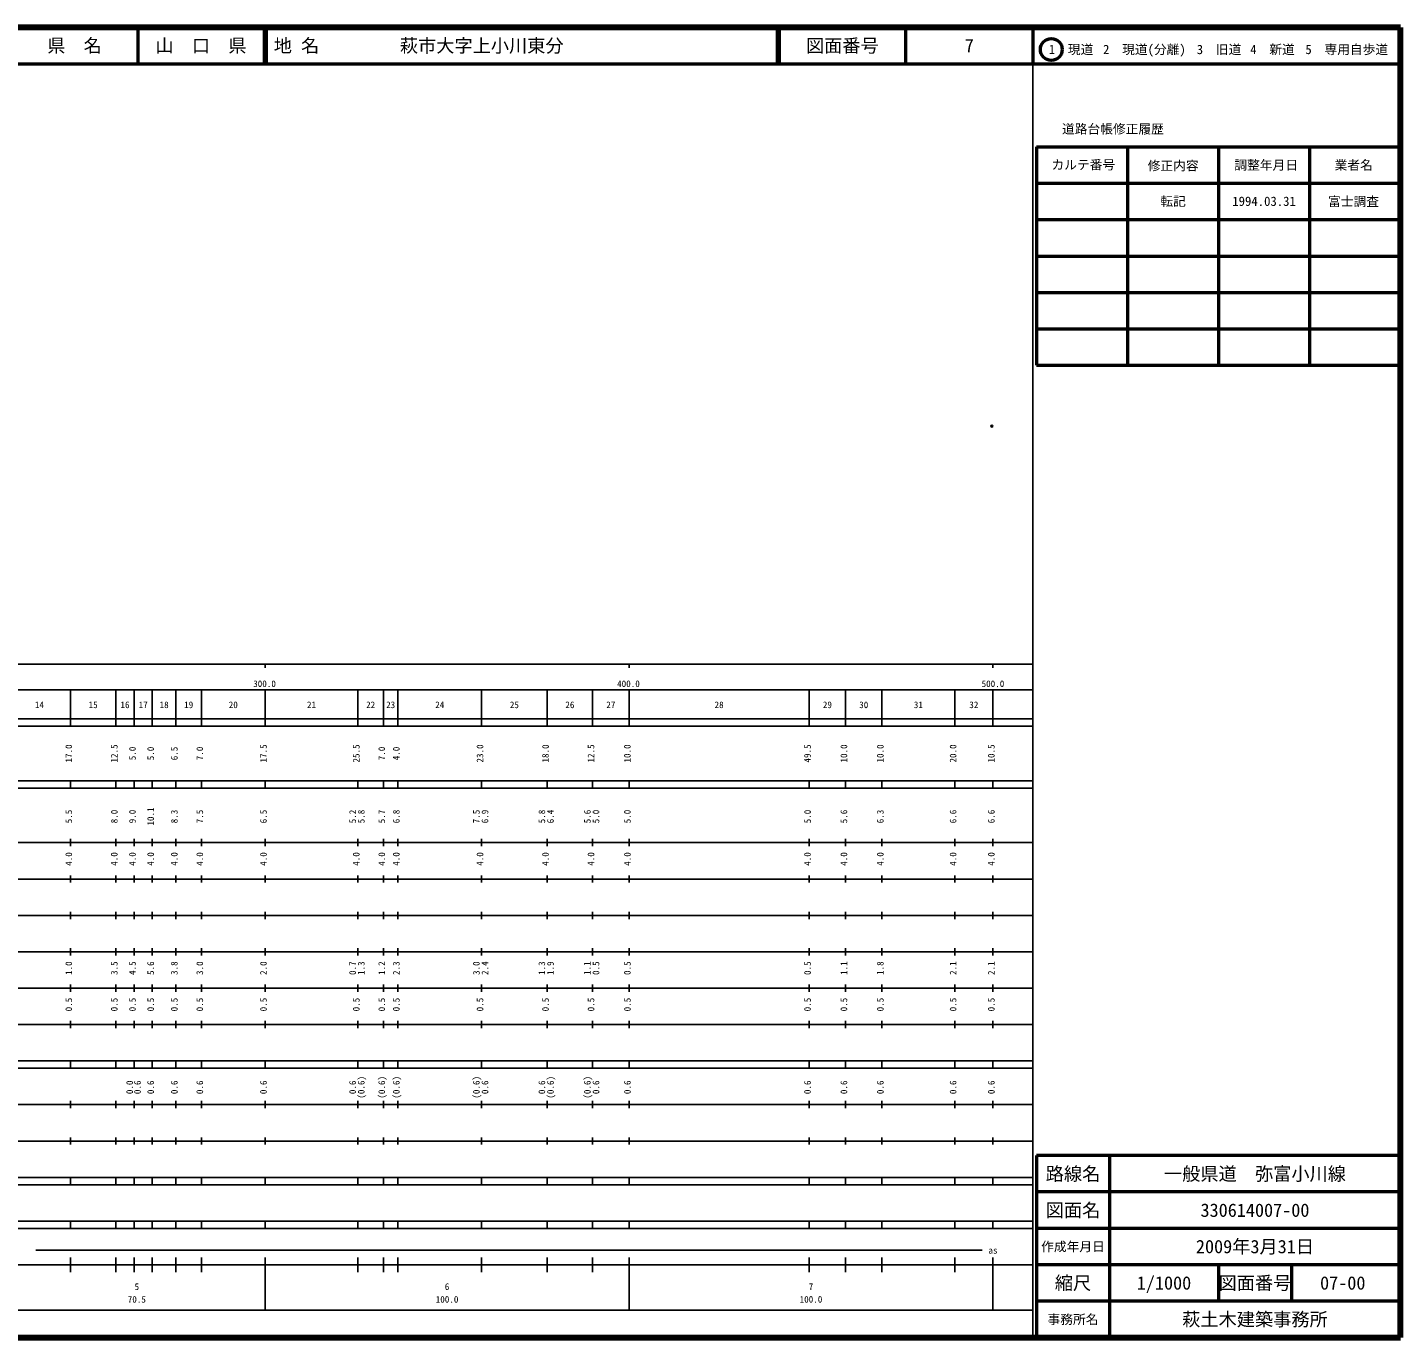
# Model space of a CAD drawing. Units: millimetres on the paper. Extents: x 40 to 680, y 20 to 380.
# Drawn here: x 302.7 to 680, y 20 to 380 of the extents above; entities that cross this region are included whole.
import ezdxf
from ezdxf.enums import TextEntityAlignment as Align

# ---------------------------------------------------------------- set-up
doc = ezdxf.new("R2010")
doc.units = ezdxf.units.MM
doc.header["$PDMODE"] = 32
doc.header["$PDSIZE"] = 0.5
doc.layers.add('M-OTRS', color=6, linetype='Continuous')
doc.layers.add('M-TTL-TXT', color=7, linetype='Continuous')
for name, color, linetype, lineweight in [('M-TTL', 2, 'Continuous', 140), ('M-TTL-BAND', 7, 'Continuous', 25), ('M-TTL-FRAM', 2, 'Continuous', 50), ('M-TTL-LINE', 7, 'Continuous', 50)]:
    doc.layers.add(name, color=color, linetype=linetype, lineweight=lineweight)
doc.styles.add('ＭＳ ゴシック', font='')
doc.styles.get('ＭＳ ゴシック').set_extended_font_data('MS Gothic')

msp = doc.modelspace()

# ---------------------------------------------------------------- linework, layer by layer
at = {"layer": 'M-OTRS'}
msp.add_point((567.698, 270.453), dxfattribs=at)
at = {"layer": 'M-TTL'}
for p, q in [((680, 380), (40, 380)), ((680, 20), (680, 380)), ((40, 20), (680, 20))]:
    msp.add_line(p, q, dxfattribs=at)
at = {"layer": 'M-TTL-BAND'}
for p, q in [((579, 20), (579, 370)), ((40, 205), (579, 205)), ((368, 205), (368, 204)), ((468, 205), (468, 204)), ((568, 205), (568, 204)), ((68, 198), (579, 198)), ((314.5, 188), (314.5, 198)), ((327, 188), (327, 198)), ((332, 188), (332, 198)), ((337, 188), (337, 198)), ((343.5, 188), (343.5, 198)), ((350.5, 188), (350.5, 198)), ((368, 188), (368, 198)), ((393.5, 188), (393.5, 198)), ((400.5, 188), (400.5, 198)), ((404.5, 188), (404.5, 198)), ((427.5, 188), (427.5, 198)), ((445.5, 188), (445.5, 198)), ((458, 188), (458, 198)), ((468, 188), (468, 198)), ((517.5, 188), (517.5, 198)), ((527.5, 188), (527.5, 198)), ((537.5, 188), (537.5, 198)), ((557.5, 188), (557.5, 198)), ((568, 188), (568, 198)), ((40, 190), (579, 190)), ((40, 188), (579, 188)), ((40, 173), (579, 173)), ((40, 171), (579, 171)), ((314.5, 171), (314.5, 173)), ((327, 171), (327, 173)), ((332, 171), (332, 173)), ((337, 171), (337, 173)), ((343.5, 171), (343.5, 173)), ((350.5, 171), (350.5, 173)), ((368, 171), (368, 173)), ((393.5, 171), (393.5, 173)), ((400.5, 171), (400.5, 173)), ((404.5, 171), (404.5, 173)), ((427.5, 171), (427.5, 173)), ((445.5, 171), (445.5, 173)), ((458, 171), (458, 173)), ((468, 171), (468, 173)), ((517.5, 171), (517.5, 173)), ((527.5, 171), (527.5, 173)), ((537.5, 171), (537.5, 173)), ((557.5, 171), (557.5, 173)), ((568, 171), (568, 173)), ((40, 156), (579, 156)), ((314.5, 155), (314.5, 157)), ((327, 155), (327, 157)), ((332, 155), (332, 157)), ((337, 155), (337, 157)), ((343.5, 155), (343.5, 157)), ((350.5, 155), (350.5, 157)), ((368, 155), (368, 157)), ((393.5, 155), (393.5, 157)), ((400.5, 155), (400.5, 157)), ((404.5, 155), (404.5, 157)), ((427.5, 155), (427.5, 157)), ((445.5, 155), (445.5, 157)), ((458, 155), (458, 157)), ((468, 155), (468, 157)), ((517.5, 155), (517.5, 157)), ((527.5, 155), (527.5, 157)), ((537.5, 155), (537.5, 157)), ((557.5, 155), (557.5, 157)), ((568, 155), (568, 157)), ((46, 146), (579, 146)), ((314.5, 145), (314.5, 147)), ((327, 145), (327, 147)), ((332, 145), (332, 147)), ((337, 145), (337, 147)), ((343.5, 145), (343.5, 147)), ((350.5, 145), (350.5, 147)), ((368, 145), (368, 147)), ((393.5, 145), (393.5, 147)), ((400.5, 145), (400.5, 147)), ((404.5, 145), (404.5, 147)), ((427.5, 145), (427.5, 147)), ((445.5, 145), (445.5, 147)), ((458, 145), (458, 147)), ((468, 145), (468, 147)), ((517.5, 145), (517.5, 147)), ((527.5, 145), (527.5, 147)), ((537.5, 145), (537.5, 147)), ((557.5, 145), (557.5, 147)), ((568, 145), (568, 147)), ((52, 136), (579, 136)), ((314.5, 135), (314.5, 137)), ((327, 135), (327, 137)), ((332, 135), (332, 137)), ((337, 135), (337, 137)), ((343.5, 135), (343.5, 137)), ((350.5, 135), (350.5, 137)), ((368, 135), (368, 137)), ((393.5, 135), (393.5, 137)), ((400.5, 135), (400.5, 137)), ((404.5, 135), (404.5, 137)), ((427.5, 135), (427.5, 137)), ((445.5, 135), (445.5, 137)), ((458, 135), (458, 137)), ((468, 135), (468, 137)), ((517.5, 135), (517.5, 137)), ((527.5, 135), (527.5, 137)), ((537.5, 135), (537.5, 137)), ((557.5, 135), (557.5, 137)), ((568, 135), (568, 137)), ((46, 126), (579, 126)), ((314.5, 125), (314.5, 127)), ((327, 125), (327, 127)), ((332, 125), (332, 127)), ((337, 125), (337, 127)), ((343.5, 125), (343.5, 127)), ((350.5, 125), (350.5, 127)), ((368, 125), (368, 127)), ((393.5, 125), (393.5, 127)), ((400.5, 125), (400.5, 127)), ((404.5, 125), (404.5, 127)), ((427.5, 125), (427.5, 127)), ((445.5, 125), (445.5, 127)), ((458, 125), (458, 127)), ((468, 125), (468, 127)), ((517.5, 125), (517.5, 127)), ((527.5, 125), (527.5, 127)), ((537.5, 125), (537.5, 127)), ((557.5, 125), (557.5, 127)), ((568, 125), (568, 127)), ((314.5, 115), (314.5, 117)), ((327, 115), (327, 117)), ((332, 115), (332, 117)), ((337, 115), (337, 117)), ((343.5, 115), (343.5, 117)), ((350.5, 115), (350.5, 117)), ((368, 115), (368, 117)), ((393.5, 115), (393.5, 117)), ((400.5, 115), (400.5, 117)), ((404.5, 115), (404.5, 117)), ((427.5, 115), (427.5, 117)), ((445.5, 115), (445.5, 117)), ((458, 115), (458, 117)), ((468, 115), (468, 117)), ((517.5, 115), (517.5, 117)), ((527.5, 115), (527.5, 117)), ((537.5, 115), (537.5, 117)), ((557.5, 115), (557.5, 117)), ((568, 115), (568, 117)), ((52, 116), (579, 116)), ((46, 106), (579, 106)), ((314.5, 105), (314.5, 107)), ((327, 105), (327, 107)), ((332, 105), (332, 107)), ((337, 105), (337, 107)), ((343.5, 105), (343.5, 107)), ((350.5, 105), (350.5, 107)), ((368, 105), (368, 107)), ((393.5, 105), (393.5, 107)), ((400.5, 105), (400.5, 107)), ((404.5, 105), (404.5, 107)), ((427.5, 105), (427.5, 107)), ((445.5, 105), (445.5, 107)), ((458, 105), (458, 107)), ((468, 105), (468, 107)), ((517.5, 105), (517.5, 107)), ((527.5, 105), (527.5, 107)), ((537.5, 105), (537.5, 107)), ((557.5, 105), (557.5, 107)), ((568, 105), (568, 107)), ((40, 96), (579, 96)), ((314.5, 94), (314.5, 96)), ((327, 94), (327, 96)), ((332, 94), (332, 96)), ((337, 94), (337, 96)), ((343.5, 94), (343.5, 96)), ((350.5, 94), (350.5, 96)), ((368, 94), (368, 96)), ((393.5, 94), (393.5, 96)), ((400.5, 94), (400.5, 96)), ((404.5, 94), (404.5, 96)), ((427.5, 94), (427.5, 96)), ((445.5, 94), (445.5, 96)), ((458, 94), (458, 96)), ((468, 94), (468, 96)), ((517.5, 94), (517.5, 96)), ((527.5, 94), (527.5, 96)), ((537.5, 94), (537.5, 96)), ((557.5, 94), (557.5, 96)), ((568, 94), (568, 96)), ((40, 94), (579, 94)), ((49, 84), (579, 84)), ((314.5, 83), (314.5, 85)), ((327, 83), (327, 85)), ((332, 83), (332, 85)), ((337, 83), (337, 85)), ((343.5, 83), (343.5, 85)), ((350.5, 83), (350.5, 85)), ((368, 83), (368, 85)), ((393.5, 83), (393.5, 85)), ((400.5, 83), (400.5, 85)), ((404.5, 83), (404.5, 85)), ((427.5, 83), (427.5, 85)), ((445.5, 83), (445.5, 85)), ((458, 83), (458, 85)), ((468, 83), (468, 85)), ((517.5, 83), (517.5, 85)), ((527.5, 83), (527.5, 85)), ((537.5, 83), (537.5, 85)), ((557.5, 83), (557.5, 85)), ((568, 83), (568, 85)), ((40, 74), (579, 74)), ((314.5, 73), (314.5, 75)), ((327, 73), (327, 75)), ((332, 73), (332, 75)), ((337, 73), (337, 75)), ((343.5, 73), (343.5, 75)), ((350.5, 73), (350.5, 75)), ((368, 73), (368, 75)), ((393.5, 73), (393.5, 75)), ((400.5, 73), (400.5, 75)), ((404.5, 73), (404.5, 75)), ((427.5, 73), (427.5, 75)), ((445.5, 73), (445.5, 75)), ((458, 73), (458, 75)), ((468, 73), (468, 75)), ((517.5, 73), (517.5, 75)), ((527.5, 73), (527.5, 75)), ((537.5, 73), (537.5, 75)), ((557.5, 73), (557.5, 75)), ((568, 73), (568, 75)), ((40, 64), (579, 64)), ((40, 62), (579, 62)), ((314.5, 62), (314.5, 64)), ((327, 62), (327, 64)), ((332, 62), (332, 64)), ((337, 62), (337, 64)), ((343.5, 62), (343.5, 64)), ((350.5, 62), (350.5, 64)), ((368, 62), (368, 64)), ((393.5, 62), (393.5, 64)), ((400.5, 62), (400.5, 64)), ((404.5, 62), (404.5, 64)), ((427.5, 62), (427.5, 64)), ((445.5, 62), (445.5, 64)), ((458, 62), (458, 64)), ((468, 62), (468, 64)), ((517.5, 62), (517.5, 64)), ((527.5, 62), (527.5, 64)), ((537.5, 62), (537.5, 64)), ((557.5, 62), (557.5, 64)), ((568, 62), (568, 64)), ((40, 52), (579, 52)), ((40, 50), (579, 50)), ((314.5, 50), (314.5, 52)), ((327, 50), (327, 52)), ((332, 50), (332, 52)), ((337, 50), (337, 52)), ((343.5, 50), (343.5, 52)), ((350.5, 50), (350.5, 52)), ((368, 50), (368, 52)), ((393.5, 50), (393.5, 52)), ((400.5, 50), (400.5, 52)), ((404.5, 50), (404.5, 52)), ((427.5, 50), (427.5, 52)), ((445.5, 50), (445.5, 52)), ((458, 50), (458, 52)), ((468, 50), (468, 52)), ((517.5, 50), (517.5, 52)), ((527.5, 50), (527.5, 52)), ((537.5, 50), (537.5, 52)), ((557.5, 50), (557.5, 52)), ((568, 50), (568, 52)), ((305, 44), (565, 44)), ((314.5, 38), (314.5, 42)), ((327, 38), (327, 42)), ((332, 38), (332, 42)), ((337, 38), (337, 42)), ((343.5, 38), (343.5, 42)), ((350.5, 38), (350.5, 42)), ((368, 27.5), (368, 42)), ((393.5, 38), (393.5, 42)), ((400.5, 38), (400.5, 42)), ((404.5, 38), (404.5, 42)), ((427.5, 38), (427.5, 42)), ((445.5, 38), (445.5, 42)), ((458, 38), (458, 42)), ((468, 27.5), (468, 42)), ((517.5, 38), (517.5, 42)), ((527.5, 38), (527.5, 42)), ((537.5, 38), (537.5, 42)), ((557.5, 38), (557.5, 42)), ((568, 27.5), (568, 42)), ((40, 40), (579, 40)), ((68, 27.5), (579, 27.5))]:
    msp.add_line(p, q, dxfattribs=at)
at = {"layer": 'M-TTL-FRAM'}
for p, q in [((580, 347.197), (580, 287.197)), ((580, 347.197), (680, 347.197)), ((580, 287.197), (680, 287.197)), ((680, 70), (580, 70)), ((580, 70), (580, 20))]:
    msp.add_line(p, q, dxfattribs=at)
at = {"layer": 'M-TTL-LINE'}
for p, q in [((333, 380), (333, 370)), ((367.75, 380), (367.75, 370)), ((368.25, 380), (368.25, 370)), ((508.747, 380), (508.747, 370)), ((509.247, 380), (509.247, 370)), ((543.997, 380), (543.997, 370)), ((579, 380), (579, 370)), ((40, 370), (680, 370)), ((605, 347.197), (605, 287.197)), ((630, 347.197), (630, 287.197)), ((655, 347.197), (655, 287.197)), ((580, 337.197), (680, 337.197)), ((580, 327.197), (680, 327.197)), ((580, 317.197), (680, 317.197)), ((580, 307.197), (680, 307.197)), ((580, 297.197), (680, 297.197)), ((600, 70), (600, 20)), ((680, 60), (580, 60)), ((680, 50), (580, 50)), ((680, 40), (580, 40)), ((630, 40), (630, 30)), ((650, 40), (650, 30)), ((680, 30), (580, 30))]:
    msp.add_line(p, q, dxfattribs=at)
msp.add_circle((584.031, 373.958), 3, dxfattribs=at)

# ---------------------------------------------------------------- texts
at = {"layer": 'M-TTL-BAND', "style": 'ＭＳ ゴシック'}
for s, p in [('300.0', (367.844, 198.195)), ('400.0', (467.844, 198.195)), ('500.0', (568, 198.195)), ('14', (306, 192.405)), ('15', (320.75, 192.405)), ('16', (329.5, 192.405)), ('17', (334.5, 192.405)), ('18', (340.25, 192.405)), ('19', (347, 192.405)), ('20', (359.25, 192.405)), ('21', (380.75, 192.405)), ('22', (397, 192.405)), ('23', (402.5, 192.405)), ('24', (416, 192.405)), ('25', (436.5, 192.405)), ('26', (451.75, 192.405)), ('27', (463, 192.405)), ('28', (492.75, 192.405)), ('29', (522.5, 192.405)), ('30', (532.5, 192.405)), ('31', (547.5, 192.405)), ('32', (562.75, 192.405)), ('as', (568, 42.5)), ('5', (332.75, 32.523)), ('6', (418, 32.523)), ('7', (518, 32.523)), ('70.5', (332.75, 29.033)), ('100.0', (418, 29.033)), ('100.0', (518, 29.033))]:
    msp.add_text(s, height=1.833, dxfattribs=at).set_placement(p, align=Align.BOTTOM_CENTER)
for s, p in [('17.0', (315.5, 180.5)), ('12.5', (328, 180.5)), ('5.0', (333, 180.5)), ('5.0', (338, 180.5)), ('6.5', (344.5, 180.5)), ('7.0', (351.5, 180.5)), ('17.5', (369, 180.5)), ('25.5', (394.5, 180.5)), ('7.0', (401.5, 180.5)), ('4.0', (405.5, 180.5)), ('23.0', (428.5, 180.5)), ('18.0', (446.5, 180.5)), ('12.5', (459, 180.5)), ('10.0', (469, 180.5)), ('49.5', (518.5, 180.5)), ('10.0', (528.5, 180.5)), ('10.0', (538.5, 180.5)), ('20.0', (558.5, 180.5)), ('10.5', (569, 180.5)), ('5.5', (315.5, 163.174)), ('8.0', (328, 163.174)), ('9.0', (333, 163.174)), ('10.1', (338, 163.174)), ('8.3', (344.5, 163.174)), ('7.5', (351.5, 163.174)), ('6.5', (369, 163.174)), ('5.2', (393.5, 163.174)), ('5.8', (395.87, 163.174)), ('5.7', (401.5, 163.174)), ('6.8', (405.5, 163.174)), ('7.5', (427.5, 163.174)), ('6.9', (429.87, 163.174)), ('5.8', (445.5, 163.174)), ('6.4', (447.87, 163.174)), ('5.6', (458, 163.174)), ('5.0', (460.37, 163.174)), ('5.0', (469, 163.174)), ('5.0', (518.5, 163.174)), ('5.6', (528.5, 163.174)), ('6.3', (538.5, 163.174)), ('6.6', (558.5, 163.174)), ('6.6', (569, 163.174)), ('4.0', (315.5, 151.5)), ('4.0', (328, 151.5)), ('4.0', (333, 151.5)), ('4.0', (338, 151.5)), ('4.0', (344.5, 151.5)), ('4.0', (351.5, 151.5)), ('4.0', (369, 151.5)), ('4.0', (394.5, 151.5)), ('4.0', (401.5, 151.5)), ('4.0', (405.5, 151.5)), ('4.0', (428.5, 151.5)), ('4.0', (446.5, 151.5)), ('4.0', (459, 151.5)), ('4.0', (469, 151.5)), ('4.0', (518.5, 151.5)), ('4.0', (528.5, 151.5)), ('4.0', (538.5, 151.5)), ('4.0', (558.5, 151.5)), ('4.0', (569, 151.5)), ('1.0', (315.5, 121.5)), ('3.5', (328, 121.5)), ('4.5', (333, 121.5)), ('5.6', (338, 121.5)), ('3.8', (344.5, 121.5)), ('3.0', (351.5, 121.5)), ('2.0', (369, 121.5)), ('0.7', (393.5, 121.5)), ('1.3', (395.87, 121.5)), ('1.2', (401.5, 121.5)), ('2.3', (405.5, 121.5)), ('3.0', (427.5, 121.5)), ('2.4', (429.87, 121.5)), ('1.3', (445.5, 121.5)), ('1.9', (447.87, 121.5)), ('1.1', (458, 121.5)), ('0.5', (460.37, 121.5)), ('0.5', (469, 121.5)), ('0.5', (518.5, 121.5)), ('1.1', (528.5, 121.5)), ('1.8', (538.5, 121.5)), ('2.1', (558.5, 121.5)), ('2.1', (569, 121.5)), ('0.5', (315.5, 111.5)), ('0.5', (328, 111.5)), ('0.5', (333, 111.5)), ('0.5', (338, 111.5)), ('0.5', (344.5, 111.5)), ('0.5', (351.5, 111.5)), ('0.5', (369, 111.5)), ('0.5', (394.5, 111.5)), ('0.5', (401.5, 111.5)), ('0.5', (405.5, 111.5)), ('0.5', (428.5, 111.5)), ('0.5', (446.5, 111.5)), ('0.5', (459, 111.5)), ('0.5', (469, 111.5)), ('0.5', (518.5, 111.5)), ('0.5', (528.5, 111.5)), ('0.5', (538.5, 111.5)), ('0.5', (558.5, 111.5)), ('0.5', (569, 111.5)), ('(0.6)', (395.87, 88.764)), ('(0.6)', (401.5, 88.764)), ('(0.6)', (405.5, 88.764)), ('(0.6)', (427.5, 88.764)), ('(0.6)', (447.87, 88.764)), ('(0.6)', (458, 88.764)), ('0.0', (332.227, 88.764)), ('0.6', (334.37, 88.764)), ('0.6', (338, 88.764)), ('0.6', (344.5, 88.764)), ('0.6', (351.5, 88.764)), ('0.6', (369, 88.764)), ('0.6', (393.5, 88.764)), ('0.6', (429.87, 88.764)), ('0.6', (445.5, 88.764)), ('0.6', (460.37, 88.764)), ('0.6', (469, 88.764)), ('0.6', (518.5, 88.764)), ('0.6', (528.5, 88.764)), ('0.6', (538.5, 88.764)), ('0.6', (558.5, 88.764)), ('0.6', (569, 88.764))]:
    msp.add_text(s, height=1.833, rotation=90, dxfattribs=at).set_placement(p, align=Align.BOTTOM_CENTER)
at = {"layer": 'M-TTL-TXT', "style": 'ＭＳ ゴシック'}
for s, height, p in [('県\u3000名', 3.666, (315.625, 375)), ('図面番号', 3.666, (526.622, 375)), ('山\u3000口\u3000県', 3.666, (350.375, 375)), ('7', 3.666, (561.497, 375)), ('1\u3000現道', 2.566, (589.448, 373.958)), ('2\u3000現道(分離)', 2.566, (609.619, 373.958)), ('3\u3000旧道', 2.566, (630.121, 373.958)), ('4\u3000新道', 2.566, (644.824, 373.958)), ('5\u3000専用自歩道', 2.566, (665.228, 373.958)), ('道路台帳修正履歴', 2.566, (600.968, 352.113)), ('カルテ番号', 2.566, (592.839, 342.277)), ('修正内容', 2.566, (617.509, 342.023)), ('調整年月日', 2.566, (643.089, 342.197)), ('業者名', 2.566, (667.134, 342.197)), ('転記', 2.566, (617.5, 332.245)), ('1994.03.31', 2.566, (642.5, 332.245)), ('富士調査', 2.566, (667.077, 332.189)), ('路線名', 3.666, (590, 65)), ('路線名', 3.666, (590, 65)), ('一般県道\u3000弥富小川線', 3.666, (640, 65)), ('図面名', 3.666, (590, 55)), ('図面名', 3.666, (590, 55)), ('330614007-00', 3.666, (640, 55)), ('作成年月日', 2.566, (590, 45)), ('作成年月日', 2.566, (590, 45)), ('2009年3月31日', 3.666, (640, 45)), ('縮尺', 3.666, (590, 35)), ('縮尺', 3.666, (590, 35)), ('1/1000', 3.666, (615, 35)), ('図面番号', 3.666, (640, 35)), ('図面番号', 3.666, (640, 35)), ('07-00', 3.666, (664.125, 35)), ('事務所名', 2.566, (590, 25)), ('事務所名', 2.566, (590, 25)), ('萩土木建築事務所', 3.666, (640, 25))]:
    msp.add_text(s, height=height, dxfattribs=at).set_placement(p, align=Align.MIDDLE_CENTER)
for s, p in [('地 名', (370.38, 375)), ('萩市大字上小川東分', (405.024, 375))]:
    msp.add_text(s, height=3.666, dxfattribs=at).set_placement(p, align=Align.MIDDLE_LEFT)

doc.saveas('drawing.dxf')
